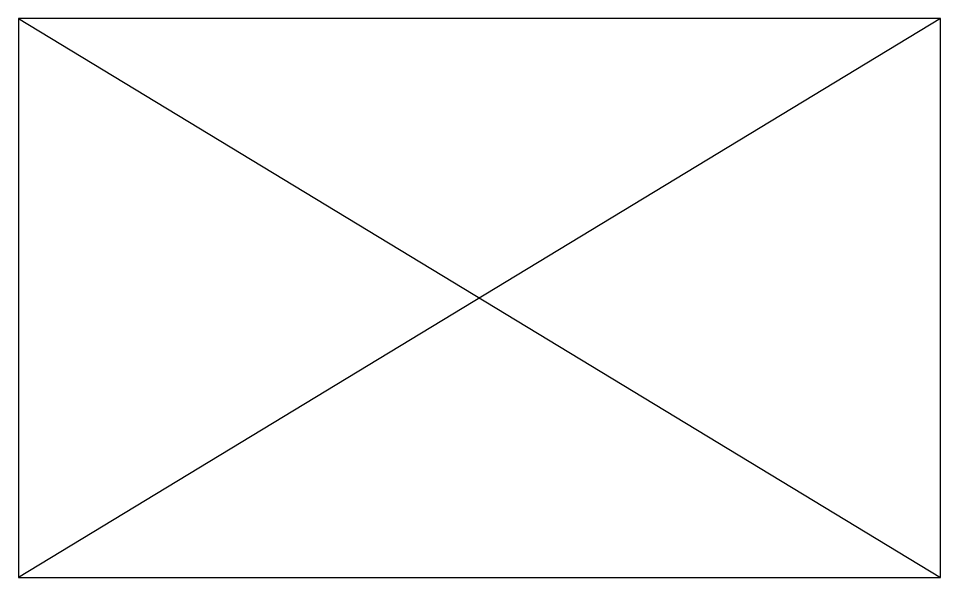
# Model space of a CAD drawing. Header units: millimetres. Extents: x -82 to 82, y -50 to 50.
import ezdxf

# ---------------------------------------------------------------- set-up
doc = ezdxf.new("R2010")
doc.units = ezdxf.units.MM
doc.layers.get('0').update_dxf_attribs({"linetype": 'CONTINUOUS'})

msp = doc.modelspace()

# ---------------------------------------------------------------- linework, layer by layer
for p, q in [((82.5, 50), (-82.5, -50)), ((-82.5, 50), (82.5, -50))]:
    msp.add_line(p, q)
msp.add_lwpolyline([(82.5, 50), (-82.5, 50), (-82.5, -50), (82.5, -50)], close=True)

doc.saveas('drawing.dxf')
